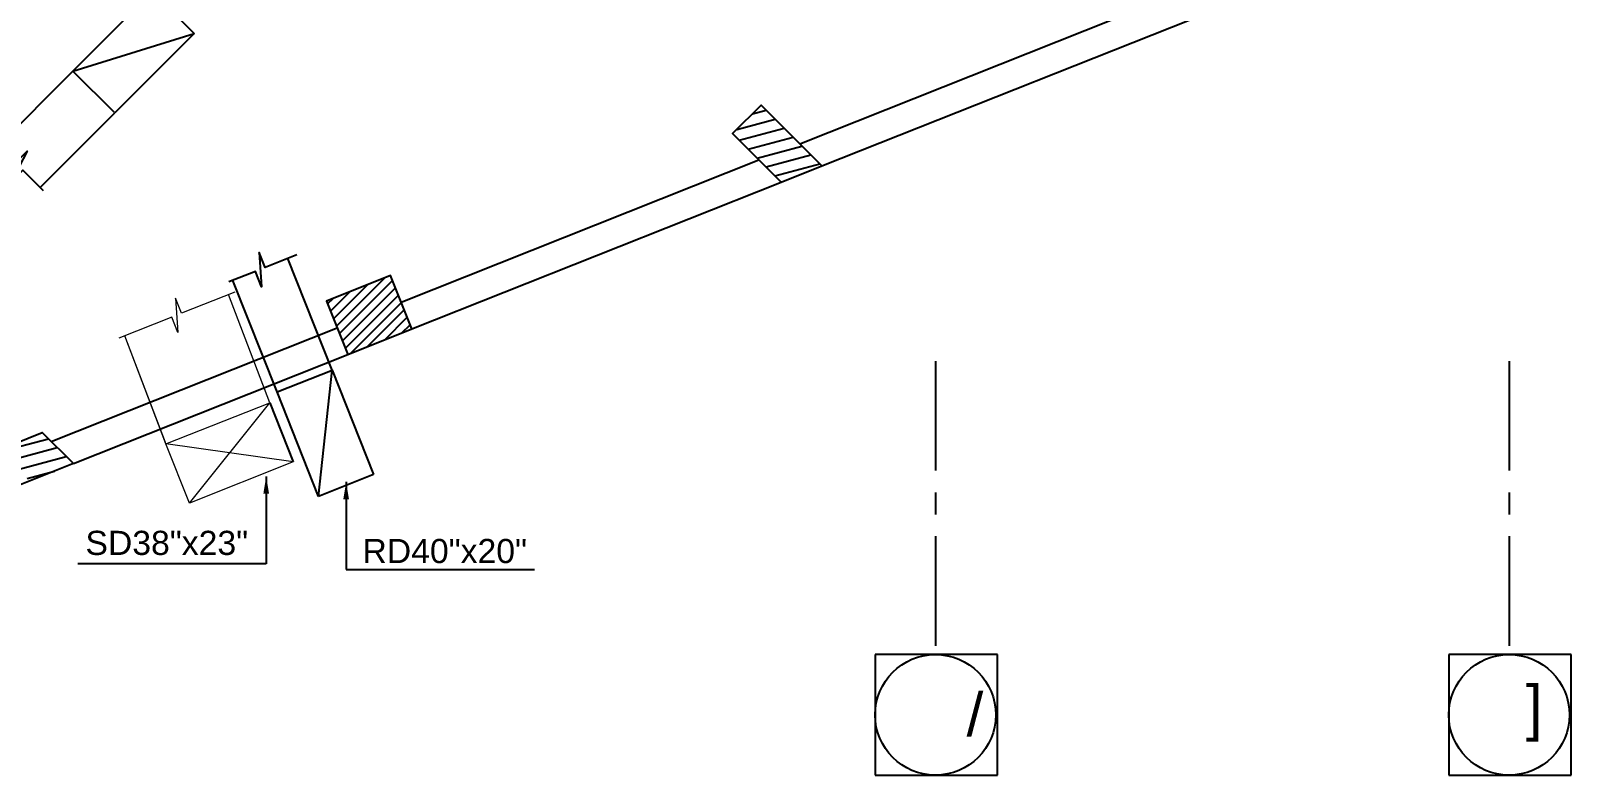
# Model space of a CAD drawing. Header units: inches. Extents: x 751443 to 884462, y -58136 to 349881.
# Drawn here: x 807113 to 820512, y 190520 to 196993 of the extents above; entities that cross this region are included whole.
import ezdxf

# ---------------------------------------------------------------- set-up
doc = ezdxf.new("R2010")
doc.units = ezdxf.units.IN
doc.header["$MEASUREMENT"] = 0
doc.linetypes.add('CENTER', pattern=[50.8, 31.75, -6.35, 6.35, -6.35])
for name, color, linetype, lineweight in [('000Text', 2, 'Continuous', 18), ('duct', 1, 'Continuous', 20), ('M-S.DUCT', 1, 'Continuous', 15)]:
    doc.layers.add(name, color=color, linetype=linetype, lineweight=lineweight)
for name, color, linetype in [('01-HV-RDUCT', 3, 'Continuous'), ('01-R-RDUCT', 3, 'Continuous'), ('AC-LEADER', 30, 'Continuous'), ('AXES', 8, 'CENTER'), ('COL', 8, 'Continuous'), ('HAT', 8, 'Continuous'), ('WALL', 8, 'Continuous')]:
    doc.layers.add(name, color=color, linetype=linetype)
doc.styles.add('Arial', font='arial.ttf')
doc.styles.add('HOREA', font='arial.ttf')
doc.styles.get("Standard").update_dxf_attribs({"font": 'arial.ttf'})
doc.dimstyles.new('DIM 1-50', dxfattribs={"dimtxt": 210, "dimasz": 150, "dimexe": 0.18, "dimexo": 0.0625, "dimgap": 25, "dimtad": 0, "dimdec": 0, "dimzin": 0, "dimdsep": 46, "dimtxsty": 'HOREA', "dimblk": 'OBLIQUE', "dimcen": 0.09, "dimclrd": 256, "dimclre": 256, "dimclrt": 31, "dimadec": 0, "dimazin": 0, "dimtfac": 1, "dimtdec": 0, "dimtofl": 0, "dimtmove": 0, "dimatfit": 3, "dimfxl": 0, "dimtolj": 1, "dimtzin": 0, "dimarcsym": 0})
pattern_1 = [(15, (-295.34929, -416.66378), (-0.024652514, 0.092004435), [])]

# ---------------------------------------------------------------- blocks, each defined once
blk = doc.blocks.new('A$C618A793C')
at = {"layer": 'HAT', "ltscale": 0.011}
h = blk.add_hatch(dxfattribs=at)
h.set_pattern_fill('ANSI31', color=256, scale=0.03, angle=330, style=0)
h.set_pattern_definition(pattern_1)
h.paths.add_polyline_path([(-8.947, -17.923), (-8.593, -17.782), (-9.121, -17.254), (-9.369, -17.501)])
h = blk.add_hatch(dxfattribs=at)
h.set_pattern_fill('ANSI31', color=256, scale=0.02, style=0)
h.set_pattern_definition([(45, (-653.61032, -296.57521), (-0.0449012806, 0.0449012806), [])])
h.paths.add_polyline_path([(-12.344, -18.736), (-12.46, -18.782), (-12.714, -19.035), (-12.492, -19.257), (-12.185, -19.136)])
h.paths.add_polyline_path([(-12.159, -19.2), (-12.185, -19.136), (-12.492, -19.257), (-12.438, -19.311)])
h.paths.add_polyline_path([(-12.492, -19.257), (-12.743, -19.355), (-12.717, -19.422), (-12.438, -19.311)])
h.paths.add_polyline_path([(-12.714, -19.035), (-12.826, -19.148), (-12.743, -19.355), (-12.492, -19.257)])
h.paths.add_polyline_path([(-12.714, -19.035), (-12.823, -18.926), (-12.902, -18.957), (-12.826, -19.148)])
h.paths.add_polyline_path([(-12.46, -18.782), (-12.823, -18.926), (-12.714, -19.035)])
h = blk.add_hatch(dxfattribs=at)
h.set_pattern_fill('ANSI31', color=256, scale=0.03, angle=330, style=0)
h.set_pattern_definition(pattern_1)
h.paths.add_polyline_path([(-15.201, -20.275), (-15.374, -20.102), (-15.753, -20.253), (-15.58, -20.426)])
h = blk.add_hatch(dxfattribs=at)
h.set_pattern_fill('ANSI31', color=256, scale=0.03, angle=330, style=0)
h.set_pattern_definition(pattern_1)
h.paths.add_polyline_path([(-15.104, -20.371), (-15.201, -20.275), (-15.58, -20.426), (-15.484, -20.522)])
at = {"layer": 'AXES', "linetype": 'CENTER', "ltscale": 0.03}
for p, q in [((-7.605, -19.479), (-7.605, -22.031)), ((-2.615, -19.479), (-2.615, -22.031))]:
    blk.add_line(p, q, dxfattribs=at)
at = {"layer": 'AXES'}
for points in [[(-8.13, -22.031), (-8.13, -23.081), (-7.065, -23.081), (-7.065, -22.031)], [(-3.14, -22.031), (-3.14, -23.081), (-2.075, -23.081), (-2.075, -22.031)]]:
    blk.add_lwpolyline(points, close=True, dxfattribs=at)
at = {"layer": 'AXES', "linetype": 'Continuous'}
for centre in [(-7.605, -22.556), (-2.615, -22.556)]:
    blk.add_circle(centre, 0.525, dxfattribs=at)
at = {"layer": 'COL', "ltscale": 0.03}
for points in [[(-8.947, -17.923), (-8.593, -17.782), (-9.121, -17.254), (-9.369, -17.501)], [(-12.717, -19.422), (-12.159, -19.2), (-12.344, -18.736), (-12.902, -18.957)], [(-15.104, -20.371), (-15.61, -20.573), (-15.88, -20.303), (-15.374, -20.102)]]:
    blk.add_lwpolyline(points, close=True, dxfattribs=at)
at = {"layer": 'WALL', "ltscale": 0.011}
for p, q in [((-8.593, -17.782), (-3.112, -15.602)), ((-8.786, -17.589), (-4.94, -16.06)), ((-12.252, -18.968), (-9.14, -17.73)), ((-12.159, -19.2), (-8.947, -17.923)), ((-15.297, -20.179), (-12.809, -19.19)), ((-15.104, -20.371), (-12.717, -19.422))]:
    blk.add_line(p, q, dxfattribs=at)
at = {"layer": 'AXES'}
for s, p in [('/', (-7.334, -22.74)), (']', (-2.469, -22.675))]:
    blk.add_text(s, height=0.375, dxfattribs=at).set_placement(p)
blk = doc.blocks.new('_Oblique')
at = {"color": 0, "linetype": 'ByBlock', "lineweight": -2}
blk.add_line((-0.5, -0.5), (0.5, 0.5), dxfattribs=at)

msp = doc.modelspace()

# ---------------------------------------------------------------- linework, layer by layer
at = {"layer": '01-HV-RDUCT', "color": 1, "extrusion": (-0.102728, 0.262005, 0.959583)}
msp.add_line((809191.3, 193759.2), (809396.5, 193243.9, 162.7), dxfattribs=at)
at = {"layer": '01-R-RDUCT', "extrusion": (-0.200021, -0.197968, 0.959583)}
for p, q in [((807479, 196643.3, 0), (808171, 197335.5, 287)), ((808171, 197335.5, 287), (808535, 196971.3, 287.8)), ((807479, 196643.3, 0), (808535, 196971.3, 287.8)), ((808535, 196971.3, 287.8), (807843, 196279.1, 0.7)), ((807843, 196279.1, 0.7), (807479, 196643.3, 0))]:
    msp.add_line(p, q, dxfattribs=at)
at = {"layer": '01-R-RDUCT', "ltscale": 0.011}
for p, q in [((806831.2, 195995.3, 0), (807479, 196643.3, 0)), ((807195.4, 195631.2, 0), (807843.1, 196279.2, 0))]:
    msp.add_line(p, q, dxfattribs=at)
at = {"layer": '01-R-RDUCT', "extrusion": (-0.001328, -0.000527511, 0.999999)}
for p, q in [((809733.8, 194042.8, 0), (809348.4, 195013, 0)), ((809255.2, 193852.7, -1.7), (808869.9, 194822.7, -1.2))]:
    msp.add_line(p, q, dxfattribs=at)
at = {"layer": '01-R-RDUCT', "extrusion": (0.102619, -0.262048, 0.959583)}
for p, q in [((809255.2, 193852.7, -0.7), (809733.8, 194042.8, 0)), ((809616.9, 192943.2, -287.8), (809733.8, 194042.8, 0)), ((809733.8, 194042.8, 0), (810095.5, 193133.3, -287)), ((809616.9, 192943.2, -287.8), (809255.2, 193852.7, -0.7)), ((810095.5, 193133.3, -287), (809616.9, 192943.2, -287.8))]:
    msp.add_line(p, q, dxfattribs=at)
at = {"layer": '01-R-RDUCT', "extrusion": (-0.000466799, -0.000316617, 1), "elevation": -438.7}
msp.add_lwpolyline([(806772.1, 196054.3), (806981.1, 195845.2), (807081.3, 195945.4), (806943.2, 195679.2), (807045.2, 195781.2), (807220.8, 195605.6)], dxfattribs=at)
at = {"layer": '01-R-RDUCT', "extrusion": (0.000303301, -0.000475454, 1), "elevation": 152.1}
msp.add_lwpolyline([(809425.9, 195044), (809151.2, 194934.7), (809098.8, 195066.4), (809120.3, 194767.2), (809067, 194901.2), (808836.2, 194809.4)], dxfattribs=at)
at = {"layer": 'duct', "ltscale": 0.011, "extrusion": (-0.102728, 0.262005, 0.959583)}
for p, q in [((808289, 193400.4, 1.4), (809191.3, 193759.2)), ((808494.2, 192885.1, 164), (809191.3, 193759.2)), ((809396.5, 193243.9, 162.7), (808289, 193400.4, 1.4)), ((808494.2, 192885.1, 164), (808289, 193400.4, 1.4)), ((809396.5, 193243.9, 162.7), (808494.2, 192885.1, 164))]:
    msp.add_line(p, q, dxfattribs=at)
at = {"layer": 'M-S.DUCT', "ltscale": 0.011, "extrusion": (0.200026, -6.92502e-15, 0.979791)}
for p, q in [((809191.3, 193759.2), (808832.5, 194699)), ((808284.3, 193412.9, 0), (807930.2, 194340.1, 0)), ((808289, 193400.4, 1.4), (807930.2, 194340.1, 1.4))]:
    msp.add_line(p, q, dxfattribs=at)
at = {"layer": 'M-S.DUCT', "extrusion": (0.000303301, -0.000475454, 1), "elevation": 152.7}
msp.add_lwpolyline([(808887.9, 194721.2), (808423.4, 194536.4), (808371, 194668.1), (808392.5, 194369), (808339.2, 194503), (807877.7, 194319.4)], dxfattribs=at)

# ---------------------------------------------------------------- block references
at = {"ltscale": 0.011, "xscale": 1000, "yscale": 1000, "zscale": 1000}
msp.add_blockref('A$C618A793C', (822587.4, 213600.4), dxfattribs=at)

# ---------------------------------------------------------------- texts
at = {"layer": '000Text', "color": 2, "style": 'Arial'}
for s, p in [('SD38"x23"', (807588.6, 192434.9, 163.4)), ('RD40"x20"', (809998.4, 192364.2, 758.6))]:
    msp.add_text(s, height=210, dxfattribs=at).set_placement(p)

# ---------------------------------------------------------------- leaders
at = {"layer": 'AC-LEADER'}
for points in [[(809161, 193118.4, 163.4), (809161, 192358.3, 163.4), (807523.1, 192358.3, 163.4)], [(809856.2, 193069.7, -287.4), (809856.2, 192309.6, -287.4), (811494.1, 192309.6, -287.4)]]:
    msp.add_leader(points, dimstyle='DIM 1-50', dxfattribs=at)

doc.saveas('drawing.dxf')
